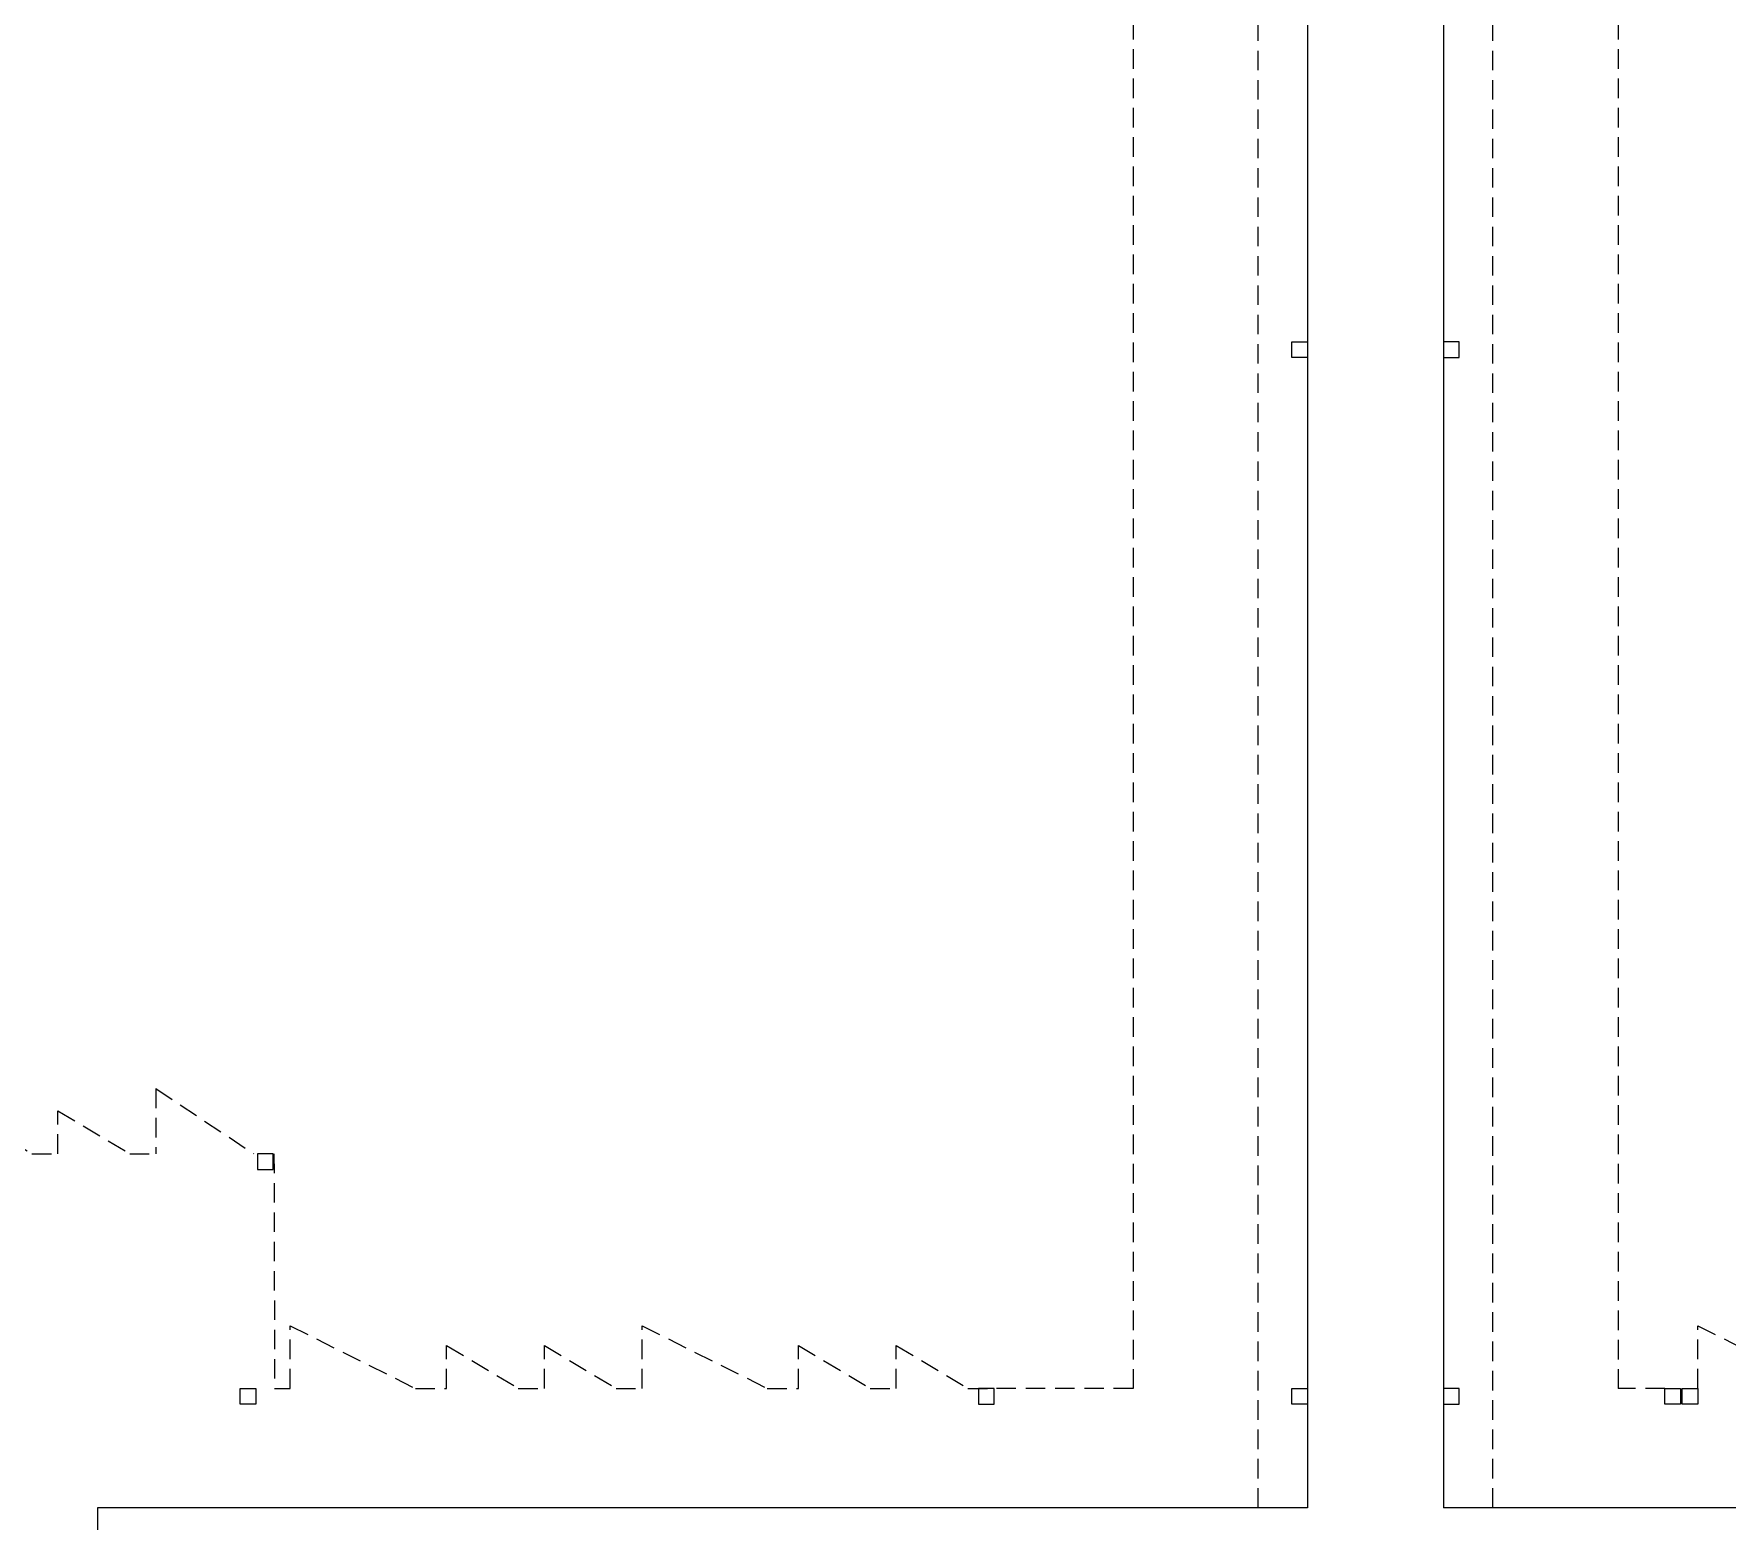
# Model space of a CAD drawing. Header units: millimetres. Extents: x 4436 to 4619, y 1272 to 1428.
# Drawn here: x 4502.29 to 4523.94, y 1312.2 to 1331.21 of the extents above; entities that cross this region are included whole.
import ezdxf

# ---------------------------------------------------------------- set-up
doc = ezdxf.new("R2010")
doc.units = ezdxf.units.MM
doc.linetypes.add('HIDDEN', pattern=[0.375, 0.25, -0.125])
for name, color, linetype in [('ALV', 2, 'Continuous'), ('ESTR', 3, 'Continuous'), ('PROJ', 1, 'HIDDEN')]:
    doc.layers.add(name, color=color, linetype=linetype)

# ---------------------------------------------------------------- blocks, each defined once
blk = doc.blocks.new('BRISEPRJ')
at = {"layer": 'PROJ'}
for p, q in [((0, 0), (0, 0.8)), ((0, 0.8), (1.6, 0)), ((2, 0), (2, 0.55)), ((2, 0.55), (2.917, 0)), ((3.25, 0), (3.25, 0.55)), ((3.25, 0.55), (4.167, 0)), ((1.6, 0), (2, 0)), ((2.917, 0), (3.25, 0)), ((4.167, 0), (4.5, 0))]:
    blk.add_line(p, q, dxfattribs=at)

msp = doc.modelspace()

# ---------------------------------------------------------------- linework, layer by layer
at = {"layer": 'ALV'}
for p, q in [((4518.57441, 1335.23256), (4518.57441, 1312.37345)), ((4520.31441, 1335.23256), (4520.31441, 1312.37345)), ((4503.09941, 1312.37345), (4503.09941, 1307.89845)), ((4518.57441, 1312.37345), (4503.09941, 1312.37345)), ((4547.80441, 1312.37345), (4520.31441, 1312.37345))]:
    msp.add_line(p, q, dxfattribs=at)
at = {"layer": 'ESTR'}
for points in [[(4518.37441, 1327.07845), (4518.37441, 1327.27845), (4518.57441, 1327.27845), (4518.57441, 1327.07845)], [(4520.51441, 1327.07845), (4520.51441, 1327.27845), (4520.31441, 1327.27845), (4520.31441, 1327.07845)], [(4505.14441, 1316.89845), (4505.14441, 1316.69845), (4505.34441, 1316.69845), (4505.34441, 1316.89845)], [(4504.92441, 1313.69845), (4504.92441, 1313.89845), (4505.12441, 1313.89845), (4505.12441, 1313.69845)], [(4514.56441, 1313.69845), (4514.56441, 1313.89845), (4514.36441, 1313.89845), (4514.36441, 1313.69845)], [(4518.37441, 1313.69845), (4518.37441, 1313.89845), (4518.57441, 1313.89845), (4518.57441, 1313.69845)], [(4520.51441, 1313.69845), (4520.51441, 1313.89845), (4520.31441, 1313.89845), (4520.31441, 1313.69845)], [(4523.14441, 1313.69845), (4523.14441, 1313.89845), (4523.34441, 1313.89845), (4523.34441, 1313.69845)], [(4523.36441, 1313.69845), (4523.36441, 1313.89845), (4523.56441, 1313.89845), (4523.56441, 1313.69845)]]:
    msp.add_lwpolyline(points, close=True, dxfattribs=at)
at = {"layer": 'PROJ'}
for p, q in [((4517.94441, 1312.37345), (4517.94441, 1335.23256)), ((4520.94441, 1312.37345), (4520.94441, 1335.23256)), ((4516.34441, 1334.01845), (4516.34441, 1313.89845)), ((4522.54441, 1334.01845), (4522.54441, 1313.89845)), ((4505.35672, 1316.89845), (4505.36441, 1313.89845)), ((4505.36441, 1313.89845), (4505.56441, 1313.89845)), ((4516.34441, 1313.89845), (4514.41009, 1313.89845)), ((4523.14441, 1313.89845), (4522.54441, 1313.89845))]:
    msp.add_line(p, q, dxfattribs=at)
at = {"layer": 'PROJ', "linetype": 'HIDDEN'}
for q in [(4503.84441, 1316.89845), (4505.09928, 1316.89845)]:
    msp.add_line((4503.84441, 1317.73119), q, dxfattribs=at)

# ---------------------------------------------------------------- block references
at = {"layer": 'PROJ'}
for p in [(4499.34441, 1316.89845), (4505.56441, 1313.89845), (4510.06441, 1313.89845), (4523.56441, 1313.89845)]:
    msp.add_blockref('BRISEPRJ', p, dxfattribs=at)

doc.saveas('drawing.dxf')
